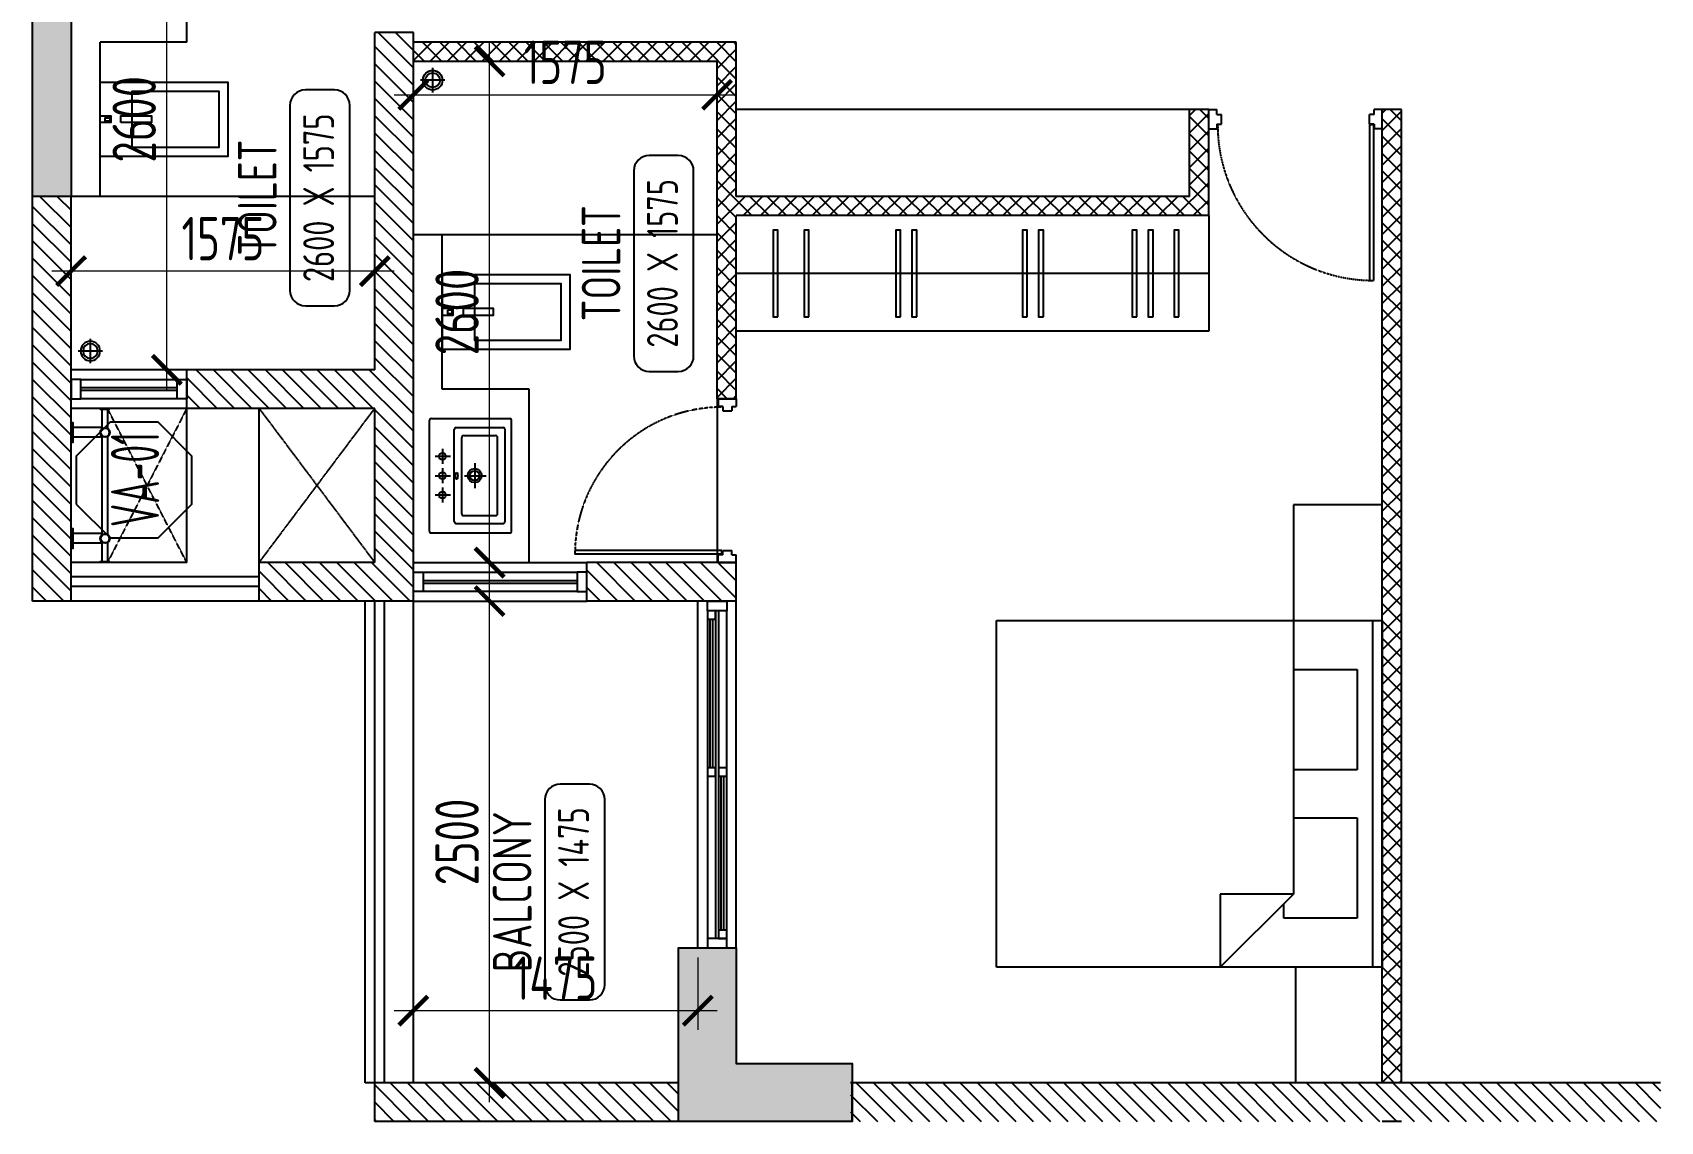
# Model space of a CAD drawing. Header units: millimetres. Extents: x -184691 to 158232, y -112569 to 33289.
# Drawn here: x 125637 to 134080, y -22711 to -17061 of the extents above; entities that cross this region are included whole.
import ezdxf
from ezdxf.enums import TextEntityAlignment as Align

# ---------------------------------------------------------------- set-up
doc = ezdxf.new("R2010")
doc.units = ezdxf.units.MM
doc.header["$LTSCALE"] = 10
doc.header["$PDMODE"] = 35
doc.header["$PDSIZE"] = 500
doc.linetypes.add('DASHED', pattern=[19.05, 12.7, -6.35])
doc.linetypes.add('HIDDEN', pattern=[9.525, 6.35, -3.175])
for name, color, linetype in [('07--DIM-1', 1, 'Continuous'), ('A--BLOCKWALL-1', 9, 'Continuous'), ('A--BLOCKWALL-2', 2, 'Continuous'), ('A--BLOCKWALL-3', 3, 'Continuous'), ('A--BLOCKWALL-HATCH', 8, 'Continuous'), ('A--CONCRETE-1', 9, 'Continuous'), ('A--DOWN', 34, 'Continuous'), ('A--FURNITURE-0', 253, 'Continuous'), ('A--FURNITURE-1', 9, 'Continuous'), ('A--GLAZING-0', 181, 'Continuous'), ('A--HANDRAIL-1', 9, 'Continuous'), ('A--HATCH-1', 8, 'Continuous'), ('A--SANITARY-0', 253, 'Continuous'), ('A--SHAFT-HIDDEN', 9, 'HIDDEN'), ('A--SPACENUMBER', 2, 'Continuous'), ('A--SPACENUMBER-1', 8, 'Continuous'), ('A--SPACEREF', 3, 'Continuous'), ('A--STELWRK-1', 9, 'Continuous'), ('A--Stucture', 9, 'Continuous'), ('A--TILING-1', 8, 'Continuous'), ('A--WINREF', 7, 'Continuous'), ('A--WINREF-1', 8, 'Continuous'), ('Typical floor Column Centre line$0$X-3rd Floor Column$0$A--COL250', 250, 'Continuous'), ('Typical floor Column Centre line$0$X-3rd Floor Column$0$A--CONCRETE-4', 4, 'Continuous')]:
    doc.layers.add(name, color=color, linetype=linetype)
doc.layers.add('A--STELWRK-2', color=2, linetype='Continuous', lineweight=25)
doc.styles.add('ISO', font='isocp2.shx', dxfattribs={"width": 0.8})
doc.dimstyles.new('A-DIM-100', dxfattribs={"dimscale": 100, "dimtxt": 2.25, "dimasz": 1.5, "dimexe": 1, "dimexo": 0.5, "dimgap": 0, "dimtad": 0, "dimdec": 0, "dimzin": 12, "dimdsep": 46, "dimtxsty": 'ISO', "dimblk": 'ARCHTICK', "dimcen": 1, "dimdle": 1, "dimclrd": 8, "dimclre": 8, "dimclrt": 256, "dimadec": 0, "dimazin": 3, "dimtfac": 1, "dimtdec": 0, "dimtmove": 1, "dimatfit": 2, "dimfxl": 1, "dimtvp": 0.75, "dimtolj": 1, "dimtzin": 12, "dimlwd": 18, "dimlwe": 18, "dimarcsym": 0})
pattern_1 = [(135, (139537.39, -19110.71), (-44.90128, -44.90128), [])]
pattern_2 = [(135, (139537.39, -19110.71), (-44.90128, -44.90128), []), (225, (139537.39, -19110.71), (44.90128, -44.90128), [])]

# ---------------------------------------------------------------- blocks, each defined once
blk = doc.blocks.new('A$C7FA855F9')
at = {"layer": 'A--FURNITURE-0', "linetype": 'Continuous'}
for p, q in [((900, 2000), (-900, 2000)), ((-900, 2000), (-900, 0)), ((900, 0), (900, 2000)), ((900, 840), (520, 460)), ((520, 840), (900, 840)), ((520, 460), (520, 840)), ((645, 510), (570, 510)), ((645, 130), (645, 510)), ((-900, 460), (520, 460)), ((-645, 460), (-645, 130)), ((-125, 130), (-125, 460)), ((125, 460), (125, 130)), ((-645, 130), (-125, 130)), ((125, 130), (645, 130)), ((-900, 50), (900, 50)), ((-900, 0), (900, 0))]:
    blk.add_line(p, q, dxfattribs=at)
blk = doc.blocks.new('A$C68464E93')
at = {"layer": 'A--BLOCKWALL-1'}
for p, q in [((600, 200), (0, 200)), ((600, 0), (0, 0))]:
    blk.add_line(p, q, dxfattribs=at)
at = {"layer": 'A--DOWN'}
for p, q in [((50, 150), (550, 150)), ((550, 50), (50, 50))]:
    blk.add_line(p, q, dxfattribs=at)
for points in [[(50, 50), (50, 150), (0, 150), (0, 50), (50, 50)], [(550, 50), (550, 150), (600, 150), (600, 50), (550, 50)]]:
    blk.add_lwpolyline(points, dxfattribs=at)
at = {"layer": 'A--GLAZING-0'}
for p, q in [((550, 107), (50, 107)), ((550, 93), (50, 93))]:
    blk.add_line(p, q, dxfattribs=at)
blk = doc.blocks.new('A$C76363F86-flat-10')
at = {"layer": 'A--SANITARY-0'}
for points in [[(0, -0.1932), (0, 0.1932), (-0.6627, 0.1932), (-0.6627, -0.1932)], [(-0.1667, -0.1461), (-0.1667, 0.1461), (-0.6157, 0.1461), (-0.6157, -0.1461)], [(-0.108, -0.0173), (-0.108, 0.0173), (-0.2664, 0.0173), (-0.2664, -0.0173)], [(0, -0.0173), (0, 0.0173), (-0.0567, 0.0173), (-0.0567, -0.0173)], [(-0.0269, -0.0093), (-0.0269, 0.0081), (-0.0504, 0.0081), (-0.0504, -0.0093)]]:
    blk.add_lwpolyline(points, close=True, dxfattribs=at)
blk = doc.blocks.new('A$C704305AF')
at = {"layer": 'A--SANITARY-0'}
for p, q in [((0, 0.0635), (0, -0.0635)), ((0.0635, 0), (-0.0635, 0))]:
    blk.add_line(p, q, dxfattribs=at)
for major_axis, start_param, end_param in [((0, 0.0508), 3.141593, 9.424778), ((0, 0.0381), 6.283185307145827, 12.56637061432541)]:
    blk.add_ellipse((0, 0), major_axis=major_axis, ratio=1, start_param=start_param, end_param=end_param, dxfattribs=at)
blk = doc.blocks.new('A$C302618AE')
at = {"layer": 'A--SANITARY-0'}
for p, q in [((-286.6, 0), (286.6, 0)), ((-296.6, -10), (-296.6, -416.5)), ((-60.1, -67.5), (-138, -67.5)), ((-99.5, -30), (-99.5, -110.2)), ((40, -67.5), (-37.9, -67.5)), ((0.5, -30), (0.5, -110.2)), ((140.5, -67.5), (62.6, -67.5)), ((101.1, -30), (101.1, -110.2)), ((296.6, -10), (296.6, -416.5)), ((-247.4, -138.5), (-247.4, -382.6)), ((-237.4, -128.5), (240, -128.5)), ((-196.4, -167.7), (198.9, -167.7)), ((250, -138.5), (250, -382.6)), ((-206.4, -177.7), (-206.4, -343.3)), ((65.1, -236), (-64.9, -236)), ((-0.1, -182.6), (-0.1, -294.6)), ((208.9, -177.7), (208.9, -343.3)), ((-237.4, -392.6), (240, -392.6)), ((-196.4, -353.3), (198.9, -353.3)), ((-286.6, -426.5), (286.6, -426.5))]:
    blk.add_line(p, q, dxfattribs=at)
for centre, radius in [((-99.5, -67.5), 17.8), ((0.5, -67.5), 17.8), ((101.1, -67.5), 17.8), ((1.1, -234.9), 36.3), ((1.1, -234.7), 25)]:
    blk.add_circle(centre, radius, dxfattribs=at)
for centre, start, end in [((-286.6, -10), 90, 180), ((286.6, -10), 0, 90), ((-237.4, -138.5), 90, 180), ((-196.4, -177.7), 90, 180), ((198.9, -177.7), 0, 90), ((240, -138.5), 0, 90), ((-286.6, -416.5), 180, 270), ((-237.4, -382.6), 180, 270), ((-196.4, -343.3), 180, 270), ((198.9, -343.3), 270, 0), ((240, -382.6), 270, 0), ((286.6, -416.5), 270, 0)]:
    blk.add_arc(centre, 10, start, end, dxfattribs=at)
blk.add_ellipse((-0.1, -141.1), major_axis=(17.6, 0), ratio=0.318204, dxfattribs=at)
blk = doc.blocks.new('A$C1CBF2325')
at = {"layer": 'A--DOWN'}
for p, q in [((100, 0), (0, 0)), ((0, 0), (0, -42)), ((100, 0), (100, -42)), ((25, -42), (0, -42)), ((25, -42), (25, -67)), ((75, -67), (25, -67)), ((75, -42), (75, -67)), ((75, -42), (100, -42)), ((78.8, -46.2), (78.8, -67)), ((78.8, -46.2), (886, -46.2)), ((78.8, -67), (886, -67)), ((886, -67), (886, -46.2)), ((75, -833), (25, -833)), ((25, -858), (25, -833)), ((75, -858), (75, -833)), ((25, -858), (0, -858)), ((0, -900), (0, -858)), ((100, -900), (0, -900)), ((75, -858), (100, -858)), ((100, -900), (100, -858))]:
    blk.add_line(p, q, dxfattribs=at)
at = {"layer": 'A--DOWN', "color": 8, "linetype": 'DASHED', "ltscale": 0.005}
blk.add_arc((78.8, -46.2), 807.5, 269.73187, 358.52905, dxfattribs=at)
blk = doc.blocks.new('A$C613641B0')
at = {"layer": 'A--BLOCKWALL-1'}
for p, q in [((0, 0), (-1800, 0)), ((0, -200), (-1800, -200))]:
    blk.add_line(p, q, dxfattribs=at)
at = {"layer": 'A--DOWN'}
for p, q in [((-50, -50), (-1750, -50)), ((-1750, -92.7), (-93, -92.7)), ((-1750, -107.3), (-50, -107.3)), ((-1750, -150), (-50, -150))]:
    blk.add_line(p, q, dxfattribs=at)
for points in [[(-1750, -50), (-1750, -150), (-1800, -150), (-1800, -50)], [(-934, -50), (-934, -92.7), (-891, -92.7), (-891, -50)], [(-93, -50), (-93, -92.7), (-50, -92.7), (-50, -50)], [(-50, -50), (-50, -150), (0, -150), (0, -50)], [(-1750, -107.3), (-1750, -150), (-1707, -150), (-1707, -107.3)], [(-934, -107.3), (-934, -150), (-891, -150), (-891, -107.3)]]:
    blk.add_lwpolyline(points, close=True, dxfattribs=at)
at = {"layer": 'A--GLAZING-0'}
for p, q in [((-93, -64.4), (-891, -64.4)), ((-93, -78.4), (-891, -78.4)), ((-934, -121.6), (-1707, -121.6)), ((-934, -135.6), (-1707, -135.6))]:
    blk.add_line(p, q, dxfattribs=at)
blk = doc.blocks.new('SPACE')
at = {"layer": 'A--SPACENUMBER-1'}
blk.add_lwpolyline([(-600, 0), (600, 0, 0.414213562), (700, 100), (700, 288.5, 0.414213562), (600, 388.5), (-600, 388.5, 0.414213562), (-700, 288.5), (-700, 100, 0.414213562), (-600, 0, -0.052514465)], format="xyb", dxfattribs=at)
at = {"layer": 'A--SPACENUMBER', "style": 'ISO', "width": 0.8, "flags": 4}
blk.add_attdef('01', text='', height=250, dxfattribs=at).set_placement((0.455, 202.41), align=Align.MIDDLE)
at = {"layer": 'A--SPACEREF', "style": 'ISO', "width": 0.8, "flags": 4}
blk.add_attdef('S', text='', height=300, dxfattribs=at).set_placement((1.35, 474.975), align=Align.CENTER)
blk = doc.blocks.new('AL-OP')
at = {"layer": 'A--WINREF-1'}
blk.add_lwpolyline([(-124.3, 300), (-300, 124.3), (-300, -124.3), (-124.3, -300), (124.3, -300), (300, -124.3), (300, 124.3), (124.3, 300)], close=True, dxfattribs=at)
at = {"layer": 'A--WINREF', "style": 'ISO', "width": 0.6}
blk.add_attdef('AL-OP', text='', height=250, dxfattribs=at).set_placement((3.2, -4.8), align=Align.MIDDLE)
blk = doc.blocks.new('A$C3A434446')
at = {"layer": 'A--STELWRK-1', "color": 1}
for p, q in [((110, 939), (110, 1089)), ((160, 939), (160, 1089)), ((660, 939), (660, 1089)), ((710, 939), (710, 1089)), ((15, 939), (115, 939)), ((155, 939), (665, 939)), ((705, 939), (805, 939)), ((15, 909), (115, 909)), ((155, 909), (665, 909)), ((705, 909), (805, 909))]:
    blk.add_line(p, q, dxfattribs=at)
at = {"layer": 'A--STELWRK-1'}
for points in [[(85.4, 1099), (85.4, 1089), (185.4, 1089), (185.4, 1099)], [(635.4, 1099), (635.4, 1089), (735.4, 1089), (735.4, 1099)], [(15, 899), (10, 899), (10, 949), (15, 949)], [(805, 899), (810, 899), (810, 949), (805, 949)]]:
    blk.add_lwpolyline(points, close=True, dxfattribs=at)
at = {"layer": 'A--STELWRK-2'}
for centre, radius in [((135, 924), 25), ((135, 924), 22), ((685, 924), 25), ((685, 924), 22)]:
    blk.add_circle(centre, radius, dxfattribs=at)
blk = doc.blocks.new('A$C6931329F')
at = {"layer": 'A--BLOCKWALL-1'}
for p, q in [((0, 900), (0, 0)), ((200, 900), (200, 0))]:
    blk.add_line(p, q, dxfattribs=at)
at = {"layer": 'A--DOWN'}
for p, q in [((50, 50), (50, 850)), ((150, 850), (150, 50))]:
    blk.add_line(p, q, dxfattribs=at)
for points in [[(150, 850), (50, 850), (50, 900), (150, 900), (150, 850)], [(150, 50), (50, 50), (50, 0), (150, 0), (150, 50)]]:
    blk.add_lwpolyline(points, dxfattribs=at)
at = {"layer": 'A--GLAZING-0'}
for p, q in [((93, 850), (93, 50)), ((107, 850), (107, 50))]:
    blk.add_line(p, q, dxfattribs=at)
blk = doc.blocks.new('_ArchTick')
at = {"color": 0, "const_width": 0.15}
blk.add_lwpolyline([(-0.5, -0.5), (0.5, 0.5)], dxfattribs=at)
blk = doc.blocks.new('*D428')
at = {"layer": '07--DIM-1', "color": 8, "lineweight": 18}
for p, q in [((126333.5, -18910.7), (126333.5, -16110.7)), ((125887.4, -16210.7), (126433.5, -16210.7)), ((125887.4, -18810.7), (126433.5, -18810.7))]:
    blk.add_line(p, q, dxfattribs=at)
at = {"layer": 'Defpoints', "color": 0}
for p in [(125837.4, -16210.7), (126333.5, -16210.7), (125837.4, -18810.7)]:
    blk.add_point(p, dxfattribs=at)
at = {"layer": '07--DIM-1', "color": 8, "lineweight": 18, "xscale": 150, "yscale": 150, "zscale": 150}
for p, rotation in [((126333.5, -16210.7), 90), ((126333.5, -18810.7), 270)]:
    blk.add_blockref('_ArchTick', p, dxfattribs=dict(at, rotation=rotation))
at = {"layer": '07--DIM-1', "insert": (126164.7, -17510.7), "char_height": 225, "attachment_point": 5, "rotation": 90, "style": 'ISO'}
blk.add_mtext('\\A1;2600', dxfattribs=at)
blk = doc.blocks.new('*D429')
at = {"layer": '07--DIM-1', "color": 8, "lineweight": 18}
for p, q in [((125837.4, -18760.7), (125837.4, -18198.7)), ((127412.4, -18760.7), (127412.4, -18198.7)), ((127512.4, -18298.7), (125737.4, -18298.7))]:
    blk.add_line(p, q, dxfattribs=at)
at = {"layer": 'Defpoints', "color": 0}
for p in [(125837.4, -18298.7), (125837.4, -18810.7), (127412.4, -18810.7)]:
    blk.add_point(p, dxfattribs=at)
at = {"layer": '07--DIM-1', "color": 8, "lineweight": 18, "xscale": 150, "yscale": 150, "zscale": 150}
for p, rotation in [((125837.4, -18298.7), 179.9999999986617), ((127412.4, -18298.7), 359.9999999986617)]:
    blk.add_blockref('_ArchTick', p, dxfattribs=dict(at, rotation=rotation))
at = {"layer": '07--DIM-1', "insert": (126624.9, -18130), "char_height": 225, "attachment_point": 5, "rotation": 360, "style": 'ISO'}
blk.add_mtext('\\A1;1575', dxfattribs=at)
blk = doc.blocks.new('*D430')
at = {"layer": '07--DIM-1', "color": 8, "lineweight": 18}
for p, q in [((128007.7, -22610.7), (128007.7, -19910.7)), ((127728.8, -20010.7), (128107.7, -20010.7)), ((127728.8, -22510.7), (128107.7, -22510.7))]:
    blk.add_line(p, q, dxfattribs=at)
at = {"layer": 'Defpoints', "color": 0}
for p in [(127678.8, -20010.7), (128007.7, -20010.7), (127678.8, -22510.7)]:
    blk.add_point(p, dxfattribs=at)
at = {"layer": '07--DIM-1', "color": 8, "lineweight": 18, "xscale": 150, "yscale": 150, "zscale": 150}
for p, rotation in [((128007.7, -20010.7), 90), ((128007.7, -22510.7), 270)]:
    blk.add_blockref('_ArchTick', p, dxfattribs=dict(at, rotation=rotation))
at = {"layer": '07--DIM-1', "insert": (127838.9, -21260.7), "char_height": 225, "attachment_point": 5, "rotation": 90, "style": 'ISO'}
blk.add_mtext('\\A1;2500', dxfattribs=at)
blk = doc.blocks.new('*D431')
at = {"layer": '07--DIM-1', "color": 8, "lineweight": 18}
for p, q in [((128007.7, -19910.7), (128007.7, -17110.7)), ((127816.3, -17210.7), (128107.7, -17210.7)), ((127816.3, -19810.7), (128107.7, -19810.7))]:
    blk.add_line(p, q, dxfattribs=at)
at = {"layer": 'Defpoints', "color": 0}
for p in [(127766.3, -17210.7), (128007.7, -17210.7), (127766.3, -19810.7)]:
    blk.add_point(p, dxfattribs=at)
at = {"layer": '07--DIM-1', "color": 8, "lineweight": 18, "xscale": 150, "yscale": 150, "zscale": 150}
for p, rotation in [((128007.7, -17210.7), 90), ((128007.7, -19810.7), 270)]:
    blk.add_blockref('_ArchTick', p, dxfattribs=dict(at, rotation=rotation))
at = {"layer": '07--DIM-1', "insert": (127838.9, -18510.7), "char_height": 225, "attachment_point": 5, "rotation": 90, "style": 'ISO'}
blk.add_mtext('\\A1;2600', dxfattribs=at)
blk = doc.blocks.new('*D432')
at = {"layer": '07--DIM-1', "color": 8, "lineweight": 18}
for p, q in [((127612.4, -17260.7), (127612.4, -17483.7)), ((129187.4, -17260.7), (129187.4, -17483.7)), ((127512.4, -17383.7), (129287.4, -17383.7))]:
    blk.add_line(p, q, dxfattribs=at)
at = {"layer": 'Defpoints', "color": 0}
for p in [(127612.4, -17210.7), (129187.4, -17210.7), (129187.4, -17383.7)]:
    blk.add_point(p, dxfattribs=at)
at = {"layer": '07--DIM-1', "color": 8, "lineweight": 18, "xscale": 150, "yscale": 150, "zscale": 150, "rotation": 180}
blk.add_blockref('_ArchTick', (127612.4, -17383.7), dxfattribs=at)
at = {"layer": '07--DIM-1', "color": 8, "lineweight": 18, "xscale": 150, "yscale": 150, "zscale": 150}
blk.add_blockref('_ArchTick', (129187.4, -17383.7), dxfattribs=at)
at = {"layer": '07--DIM-1', "insert": (128399.9, -17215), "char_height": 225, "attachment_point": 5, "style": 'ISO'}
blk.add_mtext('\\A1;1575', dxfattribs=at)
blk = doc.blocks.new('*D434')
at = {"layer": '07--DIM-1', "color": 8, "lineweight": 18}
for p, q in [((127612.4, -21821.5), (127612.4, -22235.9)), ((129087.4, -21860.7), (129087.4, -22235.9)), ((129187.4, -22135.9), (127512.4, -22135.9))]:
    blk.add_line(p, q, dxfattribs=at)
at = {"layer": 'Defpoints', "color": 0}
for p in [(127612.4, -21771.5), (129087.4, -21810.7), (127612.4, -22135.9)]:
    blk.add_point(p, dxfattribs=at)
at = {"layer": '07--DIM-1', "color": 8, "lineweight": 18, "xscale": 150, "yscale": 150, "zscale": 150, "rotation": 180}
blk.add_blockref('_ArchTick', (127612.4, -22135.9), dxfattribs=at)
at = {"layer": '07--DIM-1', "color": 8, "lineweight": 18, "xscale": 150, "yscale": 150, "zscale": 150}
blk.add_blockref('_ArchTick', (129087.4, -22135.9), dxfattribs=at)
at = {"layer": '07--DIM-1', "insert": (128349.9, -21967.2), "char_height": 225, "attachment_point": 5, "style": 'ISO'}
blk.add_mtext('\\A1;1475', dxfattribs=at)

msp = doc.modelspace()

# ---------------------------------------------------------------- hatches: boundary and pattern name
at = {"layer": 'A--BLOCKWALL-HATCH'}
h = msp.add_hatch(dxfattribs=at)
h.set_pattern_fill('ANSI37', color=256, scale=20, angle=90, style=0)
h.set_pattern_definition(pattern_2)
h.paths.add_polyline_path([(127612.4, -17210.7), (127612.4, -17110.7), (129287.4, -17110.7), (129287.4, -17910.7), (130412.4, -17910.7), (130512.4, -17910.7), (131637.4, -17910.7), (131637.4, -17460.7), (131737.4, -17460.7), (131737.4, -18010.7), (129287.4, -18010.7), (129287.4, -18960.7), (129187.4, -18960.7), (129187.4, -17210.7)])
h = msp.add_hatch(dxfattribs=at)
h.set_pattern_fill('ANSI37', color=256, scale=20, angle=90, style=0)
h.set_pattern_definition(pattern_2)
h.paths.add_polyline_path([(132737.4, -22510.7), (132637.4, -22510.7), (132637.4, -17460.7), (132737.4, -17460.7)])
at = {"layer": 'A--HATCH-1'}
h = msp.add_hatch(dxfattribs=at)
h.set_pattern_fill('ANSI31', color=256, scale=20, angle=90, style=0)
h.set_pattern_definition(pattern_1)
h.paths.add_polyline_path([(127612.4, -17060.7), (127412.4, -17060.7), (127412.4, -18810.7), (126437.4, -18810.7), (126437.4, -19010.7), (127412.4, -19010.7), (127412.4, -19810.7), (126812.4, -19810.7), (126812.4, -20010.7), (127612.4, -20010.7)])
h = msp.add_hatch(dxfattribs=at)
h.set_pattern_fill('ANSI31', color=256, scale=20, angle=90, style=0)
h.set_pattern_definition(pattern_1)
h.paths.add_polyline_path([(125837.4, -20010.7), (125837.4, -17910.7), (125637.4, -17910.7), (125637.4, -20010.7)])
h = msp.add_hatch(dxfattribs=at)
h.set_pattern_fill('ANSI31', color=256, scale=20, angle=90, style=0)
h.set_pattern_definition(pattern_1)
h.paths.add_polyline_path([(129287.4, -20010.7), (129287.4, -19810.7), (128512.4, -19810.7), (128512.4, -20010.7)])
h = msp.add_hatch(dxfattribs=at)
h.set_pattern_fill('ANSI31', color=256, scale=20, angle=90, style=0)
h.set_pattern_definition(pattern_1)
h.paths.add_polyline_path([(127412.4, -22710.7), (127412.4, -22510.7), (128987.4, -22510.7), (128987.4, -22710.7)])
h = msp.add_hatch(dxfattribs=at)
h.set_pattern_fill('ANSI31', color=256, scale=20, angle=90, style=0)
h.set_pattern_definition([(135, (139530.185, -19110.71), (-44.9013, -44.9013), [])])
h.paths.add_polyline_path([(134080.2, -22710.7), (134080.2, -22510.7), (129880.2, -22510.7), (129880.2, -22710.7)])
at = {"layer": 'Typical floor Column Centre line$0$X-3rd Floor Column$0$A--COL250'}
h = msp.add_hatch(color=256, dxfattribs=at)
h.dxf.hatch_style = 1
h.paths.add_polyline_path([(125637.4, -17910.7), (125637.4, -16660.7), (125837.4, -16660.7), (125837.4, -17910.7)])
h = msp.add_hatch(color=256, dxfattribs=at)
h.dxf.hatch_style = 1
h.paths.add_polyline_path([(129287.4, -22410.7), (129287.4, -21810.7), (128987.4, -21810.7), (128987.4, -22710.7), (129887.4, -22710.7), (129887.4, -22410.7)])

# ---------------------------------------------------------------- linework, layer by layer
msp.add_line((132637.4, -21910.7), (132187.4, -21910.7))
at = {"layer": 'A--BLOCKWALL-1'}
msp.add_line((127612.4, -22510.7), (127612.4, -20010.7), dxfattribs=at)
at = {"layer": 'A--BLOCKWALL-2'}
for p, q in [((129287.4, -17110.7), (127612.4, -17110.7)), ((127612.4, -17210.7), (127612.4, -17110.7)), ((129287.4, -17910.7), (129287.4, -17110.7)), ((129187.4, -17210.7), (127612.4, -17210.7)), ((129187.4, -18960.7), (129187.4, -17210.7)), ((131737.4, -17460.7), (131637.4, -17460.7)), ((131637.4, -17910.7), (131637.4, -17460.7)), ((131737.4, -18010.7), (131737.4, -17460.7)), ((132737.4, -17460.7), (132637.4, -17460.7)), ((132637.4, -22510.7), (132637.4, -17460.7)), ((132737.4, -22510.7), (132737.4, -17460.7)), ((130412.4, -17910.7), (129287.4, -17910.7)), ((130512.4, -17910.7), (130412.4, -17910.7)), ((131637.4, -17910.7), (130512.4, -17910.7)), ((131737.4, -18010.7), (129287.4, -18010.7)), ((129287.4, -18960.7), (129287.4, -18010.7)), ((129287.4, -18960.7), (129187.4, -18960.7)), ((132737.4, -22510.7), (132637.4, -22510.7)), ((128737.4, -22710.7), (128637.4, -22710.7)), ((132737.4, -22710.7), (132637.4, -22710.7))]:
    msp.add_line(p, q, dxfattribs=at)
at = {"layer": 'A--BLOCKWALL-3'}
for p, q in [((127612.4, -17060.7), (127412.4, -17060.7)), ((127412.4, -18810.7), (127412.4, -17060.7)), ((127612.4, -20010.7), (127612.4, -17060.7)), ((125837.4, -17910.7), (125637.4, -17910.7)), ((125637.4, -20010.7), (125637.4, -17910.7)), ((125837.4, -20010.7), (125837.4, -17910.7)), ((127412.4, -18810.7), (126437.4, -18810.7)), ((126437.4, -19010.7), (126437.4, -18810.7)), ((127412.4, -19010.7), (126437.4, -19010.7)), ((127412.4, -19810.7), (127412.4, -19010.7)), ((127412.4, -19810.7), (126812.4, -19810.7)), ((126812.4, -20010.7), (126812.4, -19810.7)), ((129287.4, -19810.7), (128512.4, -19810.7)), ((128512.4, -20010.7), (128512.4, -19810.7)), ((129287.4, -20010.7), (129287.4, -19810.7)), ((125837.4, -20010.7), (125637.4, -20010.7)), ((127612.4, -20010.7), (126812.4, -20010.7)), ((129287.4, -20010.7), (128512.4, -20010.7)), ((128987.4, -22510.7), (127412.4, -22510.7)), ((127412.4, -22710.7), (127412.4, -22510.7)), ((128987.4, -22710.7), (128987.4, -22510.7)), ((134080.2, -22510.7), (129880.2, -22510.7)), ((129887.4, -22710.7), (129887.4, -22510.7)), ((128987.4, -22710.7), (127412.4, -22710.7)), ((129287.4, -22710.7), (129087.4, -22710.7))]:
    msp.add_line(p, q, dxfattribs=at)
at = {"layer": 'A--CONCRETE-1'}
for p, q in [((126437.4, -19810.7), (126437.4, -19010.7)), ((126812.4, -19810.7), (126812.4, -19010.7)), ((126437.4, -19810.7), (125837.4, -19810.7)), ((126812.4, -20010.7), (125837.4, -20010.7))]:
    msp.add_line(p, q, dxfattribs=at)
at = {"layer": 'A--FURNITURE-0'}
for p, q in [((131637.4, -17460.7), (129287.4, -17460.7)), ((132637.4, -19510.7), (132177.4, -19510.7)), ((132177.4, -19510.7), (132177.4, -20110.7)), ((132187.4, -21910.7), (132187.4, -22510.7))]:
    msp.add_line(p, q, dxfattribs=at)
at = {"layer": 'A--FURNITURE-1'}
for p, q in [((131737.4, -18010.7), (131737.4, -18610.7)), ((131737.4, -18310.7), (129287.4, -18310.7)), ((131737.4, -18610.7), (129287.4, -18610.7))]:
    msp.add_line(p, q, dxfattribs=at)
at = {"layer": 'A--FURNITURE-1', "elevation": 0}
for points in [[(129502.9, -18535.7), (129502.9, -18085.7), (129477.9, -18085.7), (129477.9, -18535.7), (129502.9, -18535.7)], [(129664, -18535.7), (129664, -18085.7), (129639, -18085.7), (129639, -18535.7), (129664, -18535.7)], [(130138.9, -18535.7), (130138.9, -18085.7), (130113.9, -18085.7), (130113.9, -18535.7), (130138.9, -18535.7)], [(130222.7, -18535.7), (130222.7, -18085.7), (130197.7, -18085.7), (130197.7, -18535.7), (130222.7, -18535.7)], [(130796, -18535.7), (130796, -18085.7), (130771, -18085.7), (130771, -18535.7), (130796, -18535.7)], [(130879.8, -18535.7), (130879.8, -18085.7), (130854.8, -18085.7), (130854.8, -18535.7), (130879.8, -18535.7)], [(131365.4, -18535.7), (131365.4, -18085.7), (131340.4, -18085.7), (131340.4, -18535.7), (131365.4, -18535.7)], [(131449.2, -18535.7), (131449.2, -18085.7), (131424.2, -18085.7), (131424.2, -18535.7), (131449.2, -18535.7)], [(131583, -18535.7), (131583, -18085.7), (131558, -18085.7), (131558, -18535.7), (131583, -18535.7)]]:
    msp.add_lwpolyline(points, dxfattribs=at)
at = {"layer": 'A--HANDRAIL-1', "color": 1}
for p, q in [((127412.4, -22510.7), (127412.4, -20010.7)), ((127462.4, -22510.7), (127462.4, -20010.7))]:
    msp.add_line(p, q, dxfattribs=at)
at = {"layer": 'A--SHAFT-HIDDEN', "ltscale": 0.01}
for p, q in [((126437.4, -19010.7), (126028.4, -19805.7)), ((126437.4, -19810.7), (126028.4, -19015.7)), ((126812.4, -19010.7), (127412.4, -19810.7)), ((126812.4, -19810.7), (127412.4, -19010.7))]:
    msp.add_line(p, q, dxfattribs=at)
at = {"layer": 'A--STELWRK-1', "color": 1}
for p, q in [((126812.4, -19885.7), (125837.4, -19885.7)), ((126812.4, -19935.7), (125837.4, -19935.7))]:
    msp.add_line(p, q, dxfattribs=at)
at = {"layer": 'A--Stucture', "linetype": 'Continuous', "ltscale": 0.5}
for p, q in [((127362.4, -22510.7), (127362.4, -20010.7)), ((127412.4, -22510.7), (127362.4, -22510.7))]:
    msp.add_line(p, q, dxfattribs=at)
at = {"layer": 'A--TILING-1'}
for p, q in [((126437.4, -17110.7), (126437.4, -16210.7)), ((126437.4, -17110.7), (125987.4, -17110.7)), ((125987.4, -17910.7), (125987.4, -17110.7)), ((127412.4, -17910.7), (125837.4, -17910.7)), ((129187.4, -18110.7), (127612.4, -18110.7)), ((127762.4, -18910.7), (127762.4, -18110.7)), ((128212.4, -18910.7), (127762.4, -18910.7)), ((128212.4, -19810.7), (128212.4, -18910.7)), ((129187.4, -18960.7), (129187.4, -19810.7))]:
    msp.add_line(p, q, dxfattribs=at)
at = {"layer": 'Typical floor Column Centre line$0$X-3rd Floor Column$0$A--CONCRETE-4', "elevation": 0}
for points in [[(125637.4, -17910.7), (125637.4, -16660.7), (125837.4, -16660.7), (125837.4, -17910.7)], [(128987.4, -22710.7), (128987.4, -21810.7), (129287.4, -21810.7), (129287.4, -22410.7), (129887.4, -22410.7), (129887.4, -22710.7)]]:
    msp.add_lwpolyline(points, close=True, dxfattribs=at)

# ---------------------------------------------------------------- block references
at = {"rotation": 90}
for name, p in [('A$C3A434446', (126937.4, -19820.7)), ('A$C6931329F', (128512.4, -20010.7))]:
    msp.add_blockref(name, p, dxfattribs=at)
at = {"layer": 'A--DOWN', "extrusion": (0, 0, -1), "xscale": -1, "zscale": -1, "rotation": 90}
msp.add_blockref('A$C1CBF2325', (-132637.4, -17460.7), dxfattribs=at)
at = {"layer": 'A--DOWN', "extrusion": (0, 0, -1), "xscale": -1, "zscale": -1}
msp.add_blockref('A$C68464E93', (-125837.4, -19010.7), dxfattribs=at)
at = {"layer": 'A--DOWN', "xscale": 0.9444444444379769, "yscale": 0.9444444444379769, "zscale": 0.9444444444443834, "rotation": 180}
msp.add_blockref('A$C1CBF2325', (129287.4, -19810.7), dxfattribs=at)
at = {"layer": 'A--DOWN', "rotation": 270}
msp.add_blockref('A$C613641B0', (129287.4, -21810.7), dxfattribs=at)
at = {"layer": 'A--FURNITURE-0', "xscale": -1, "rotation": 90}
msp.add_blockref('A$C7FA855F9', (132637.4, -21010.7), dxfattribs=at)
at = {"layer": 'A--SANITARY-0', "yscale": 1000, "zscale": 1000}
for name, p, xscale in [('A$C704305AF', (127712.4, -17308.1), 1000), ('A$C76363F86-flat-10', (125987.4, -17510.7), -1000)]:
    msp.add_blockref(name, p, dxfattribs=dict(at, xscale=xscale))
at = {"layer": 'A--SANITARY-0', "yscale": 1000, "zscale": 1000, "rotation": 180}
for name, p, xscale in [('A$C76363F86-flat-10', (127762.4, -18510.7), 1000), ('A$C704305AF', (125937.4, -18713.3), -1000)]:
    msp.add_blockref(name, p, dxfattribs=dict(at, xscale=xscale))
at = {"layer": 'A--SANITARY-0', "ltscale": 19, "rotation": 90}
msp.add_blockref('A$C302618AE', (127695.6, -19360.7), dxfattribs=at)
at = {"layer": 'A--SPACEREF'}
ref = msp.add_blockref('SPACE', (127283, -17918.6), dxfattribs=dict(at, xscale=0.7999999999883585, yscale=0.7999999999883585, zscale=0.8, rotation=90))
ref.add_attrib('01', '2600 X 1575', dxfattribs={"layer": 'A--SPACENUMBER', "height": 160, "rotation": 90, "style": 'ISO', "width": 0.8, "flags": 4}).set_placement((127121.1, -17918.1), align=Align.MIDDLE)
ref.add_attrib('S', 'TOILET', dxfattribs={"height": 200, "rotation": 90, "style": 'ISO', "width": 0.8, "flags": 4}).set_placement((126903.1, -17917.4), align=Align.CENTER)
ref = msp.add_blockref('SPACE', (129066.1, -18258.9), dxfattribs=dict(at, xscale=0.7999999999883585, yscale=0.7999999999883585, zscale=0.8, rotation=90))
ref.add_attrib('01', '2600 X 1575', dxfattribs={"layer": 'A--SPACENUMBER', "height": 160, "rotation": 90, "style": 'ISO', "width": 0.8, "flags": 4}).set_placement((128904.2, -18258.4), align=Align.MIDDLE)
ref.add_attrib('S', 'TOILET', dxfattribs={"height": 200, "rotation": 90, "style": 'ISO', "width": 0.8, "flags": 4}).set_placement((128686.1, -18257.7), align=Align.CENTER)
ref = msp.add_blockref('SPACE', (128605.1, -21520.4), dxfattribs=dict(at, xscale=0.7999999999883585, yscale=0.7999999999883585, zscale=0.8, rotation=90))
ref.add_attrib('01', '2500 X 1475', dxfattribs={"layer": 'A--SPACENUMBER', "height": 160, "rotation": 90, "style": 'ISO', "width": 0.8, "flags": 4}).set_placement((128443.1, -21519.8), align=Align.MIDDLE)
ref.add_attrib('S', 'BALCONY', dxfattribs={"height": 200, "rotation": 90, "style": 'ISO', "width": 0.8, "flags": 4}).set_placement((128225.1, -21519.1), align=Align.CENTER)
at = {"layer": 'A--WINREF', "rotation": 90}
msp.add_blockref('AL-OP', (126164.2, -19383), dxfattribs=at).add_auto_attribs({'AL-OP': 'VA-01'})

# ---------------------------------------------------------------- dimensions: what is measured, and where the dimension line sits
at = {"layer": '07--DIM-1'}
for base, p1, p2, angle, picture, middle in [((126333.5, -16210.7), (125837.4, -18810.7), (125837.4, -16210.7), 90, '*D428', (126164.7, -17510.7)), ((129187.4, -17383.7), (127612.4, -17210.7), (129187.4, -17210.7), 180, '*D432', (128399.9, -17215)), ((127612.4, -22135.9), (129087.4, -21810.7), (127612.4, -21771.5), 180, '*D434', (128349.9, -21967.2))]:
    dim = msp.add_linear_dim(base=base, p1=p1, p2=p2, angle=angle, dimstyle='A-DIM-100', dxfattribs=at)
    dim.commit()
    dim.dimension.update_dxf_attribs({"geometry": picture, "text_midpoint": middle})
for p1, p2, distance, picture, middle in [((127766.3, -19810.7), (127766.3, -17210.7), -241.4, '*D431', (127838.9, -18510.7)), ((127412.4, -18810.7), (125837.4, -18810.7), -512, '*D429', (126624.9, -18130)), ((127678.8, -22510.7), (127678.8, -20010.7), -328.9, '*D430', (127838.9, -21260.7))]:
    dim = msp.add_aligned_dim(p1=p1, p2=p2, distance=distance, dimstyle='A-DIM-100', dxfattribs=at)
    dim.commit()
    dim.dimension.update_dxf_attribs({"geometry": picture, "text_midpoint": middle})

doc.saveas('drawing.dxf')
